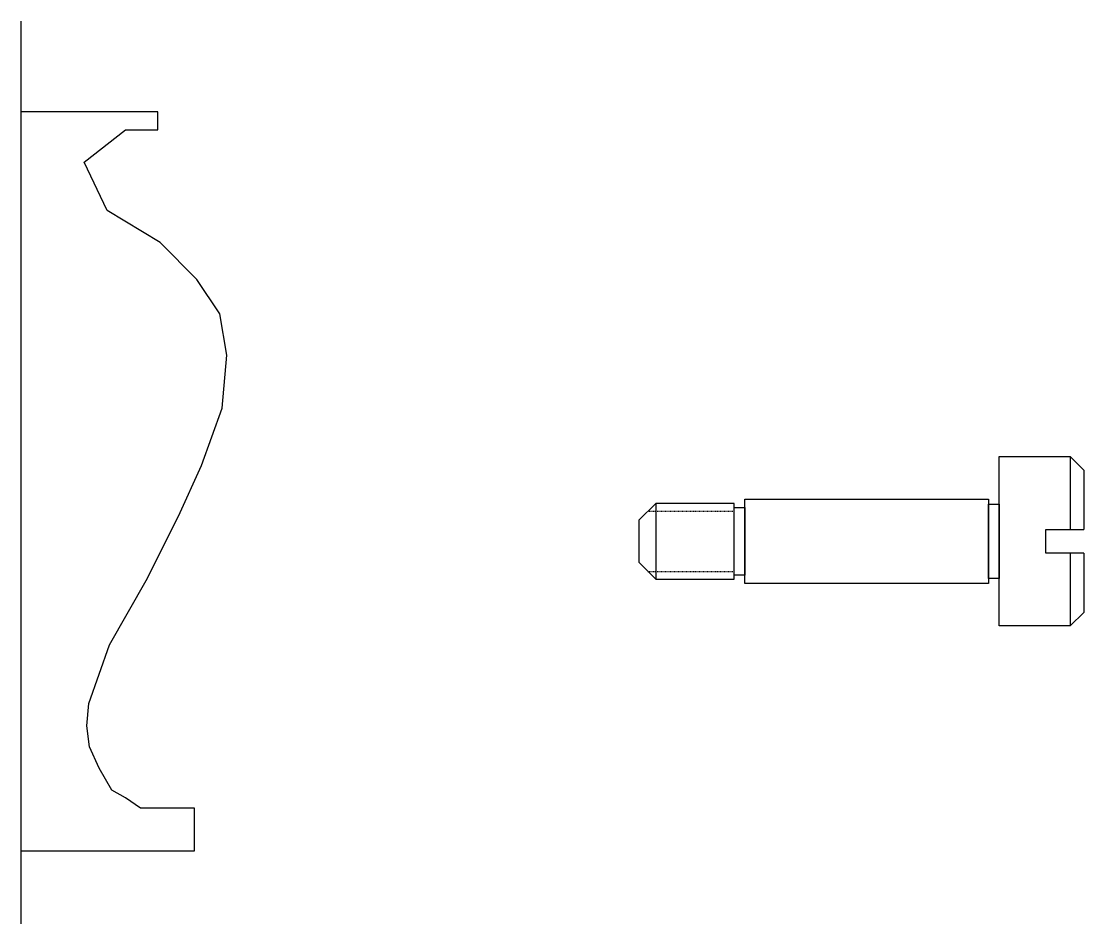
# Model space of a CAD drawing. Header units: inches. Extents: x 1428 to 1590, y 432 to 570.
import ezdxf

# ---------------------------------------------------------------- set-up
doc = ezdxf.new("R2010")
doc.units = ezdxf.units.IN
doc.header["$MEASUREMENT"] = 0
doc.linetypes.add('HIDDEN2', pattern=[0.1875, 0.125, -0.0625])

msp = doc.modelspace()

# ---------------------------------------------------------------- linework, layer by layer
for p, q in [((1428.08, 432.41), (1428.08, 569.64)), ((1583.9, 492.37), (1589.66, 492.37)), ((1583.9, 488.76), (1583.9, 492.37)), ((1589.66, 488.76), (1583.9, 488.76))]:
    msp.add_line(p, q)
at = {"linetype": 'HIDDEN2', "ltscale": 0.1}
for p, q in [((1523.39, 495.15), (1536.49, 495.15)), ((1523.39, 485.98), (1536.49, 485.98))]:
    msp.add_line(p, q, dxfattribs=at)
for points in [[(1428.08, 443.5), (1454.45, 443.5), (1454.45, 449.99), (1446.2, 449.99), (1443.93, 451.54), (1441.88, 452.73), (1439.91, 456.07), (1438.46, 459.32), (1438.03, 462.48), (1438.37, 465.9), (1441.49, 474.82), (1447.08, 484.61), (1451.98, 494.39), (1455.48, 502.08), (1458.62, 510.82), (1459.32, 518.86), (1458.27, 525.15), (1454.78, 530.39), (1449.18, 535.98), (1449.18, 535.98), (1441.14, 540.87), (1441.14, 540.87), (1437.65, 548.21), (1437.65, 548.21), (1443.94, 553.1), (1448.83, 553.1), (1448.83, 555.85), (1428.08, 555.85)], [(1589.66, 488.76), (1589.66, 479.75), (1587.6, 477.69), (1576.79, 477.69), (1576.79, 503.44), (1587.6, 503.44), (1589.66, 501.38), (1589.66, 492.37)], [(1587.6, 503.44), (1587.6, 492.37)], [(1524.57, 496.33), (1524.57, 484.8)], [(1587.6, 488.76), (1587.6, 477.69)]]:
    msp.add_lwpolyline(points)
for points in [[(1536.49, 496.33), (1524.57, 496.33), (1522, 493.76), (1522, 487.37), (1524.57, 484.8), (1536.49, 484.8)], [(1538.1, 496.98), (1575.18, 496.98), (1575.18, 484.15), (1538.1, 484.15)], [(1575.18, 496.23), (1576.79, 496.23), (1576.79, 484.9), (1575.18, 484.9)], [(1536.49, 495.72), (1538.1, 495.72), (1538.1, 485.41), (1536.49, 485.41)]]:
    msp.add_lwpolyline(points, close=True)

doc.saveas('drawing.dxf')
